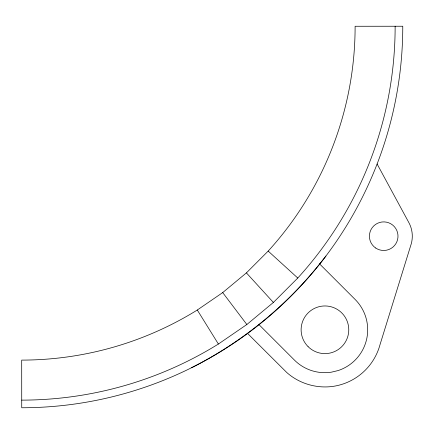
<?xml version="1.0" encoding="UTF-8"?>
<svg xmlns="http://www.w3.org/2000/svg" width="434" height="434" viewBox="0 0 434 434"><rect width="100%" height="100%" fill="white"/><g stroke="black" fill="none" stroke-linecap="round" stroke-linejoin="round"><path stroke-width="0.65" d="M325.901 256.06C290.27 302.791 244.103 341.173 191.654 367.679M246.403 272.888L268.179 251.085A333.621 333.621 0 0 0 355.11 26.268L402.768 26.241A381.28 381.28 0 0 1 21.733 407.759L21.7 360.101A333.621 333.621 0 0 0 197.296 310.017L222.707 292.587L246.403 272.888L273.387 302.449L297.773 278.031A373.647 373.647 0 0 0 395.135 26.246M21.727 400.126A373.647 373.647 0 0 0 218.389 344.037L246.848 324.513L273.387 302.449M268.179 251.085L297.773 278.031M247.467 333.339L286.765 372.502C300.881 385.126 321.323 389.976 339.6 385.029A57.19 57.19 0 0 0 380.038 344.591L411.324 243.588A28.595 28.595 0 0 0 408.47 221.888L377.108 163.992M319.478 263.807L355.126 299.455A42.895 42.895 0 0 1 338.048 370.582L331.505 372.15A42.895 42.895 0 0 1 294.464 360.117L258.821 324.475M222.707 292.587L246.848 324.513M197.296 310.017L218.389 344.037M375.66 248.004A14.3 14.3 0 0 0 397.962 237.241A14.3 14.3 0 0 0 377.488 223.309A14.3 14.3 0 0 0 375.66 248.004M308.091 346.636A23.832 23.832 0 0 0 347.959 335.954A23.832 23.832 0 0 0 318.778 306.767A23.832 23.832 0 0 0 308.091 346.636"/></g></svg>
